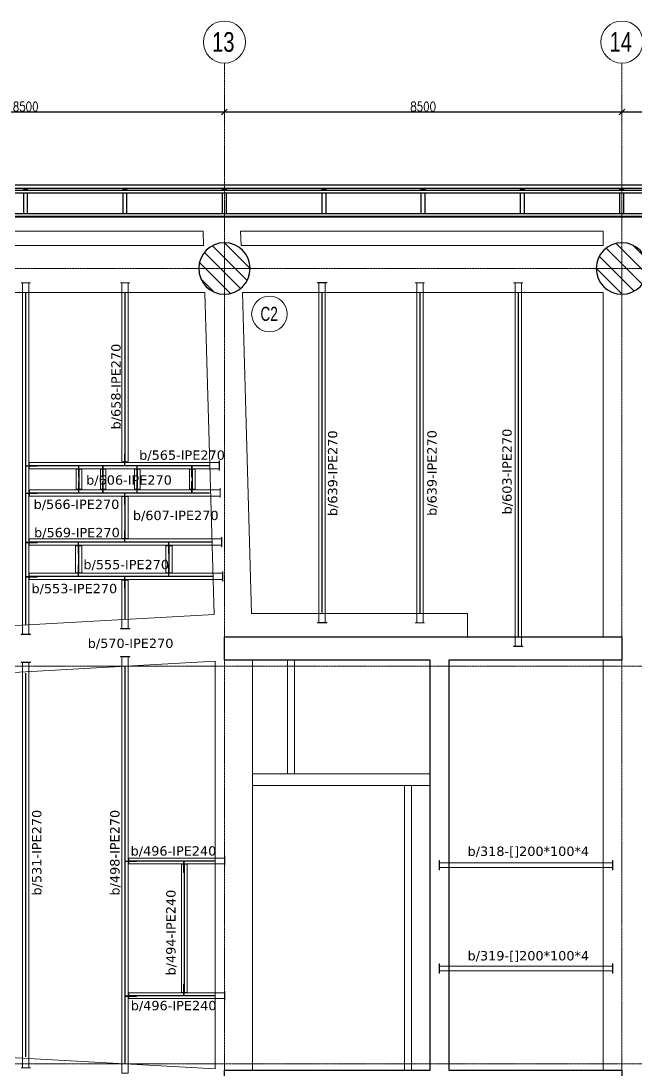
# Model space of a CAD drawing. Header units: millimetres. Extents: x -900 to 77706, y -21218 to 30789.
# Drawn here: x 51566 to 64718, y 8350 to 30789 of the extents above; entities that cross this region are included whole.
import ezdxf
from ezdxf.enums import TextEntityAlignment as Align

# ---------------------------------------------------------------- set-up
doc = ezdxf.new("R2010")
doc.units = ezdxf.units.MM
doc.header["$LTSCALE"] = 0.9
doc.linetypes.add('Grid Line', pattern=[3.33375, 1.905, -0.47625, 0.47625, -0.47625])
for name, color, linetype, lineweight in [('0-3', 250, 'Continuous', 5), ('A_ALMA', 255, 'Continuous', 5), ('E_COLUMNAS', 1, 'Continuous', 18), ('E_COLUMNAS-3', 1, 'Continuous', 35), ('E_COLUMNAS-4', 1, 'Continuous', 25), ('E_EJES', 8, 'Continuous', 9), ('E_EJES-1', 8, 'Grid Line', 9), ('E_MUROS-1', 2, 'Continuous', 25), ('E_TEXTO', 3, 'Continuous', 9), ('E_VIGAS', 5, 'Continuous', 9), ('E_VIGAS-1', 5, 'Continuous', 25), ('E_VIGAS-2', 10, 'Continuous', 25), ('P-PLATINA', 6, 'Continuous', 15), ('VIGAS_HCB', 253, 'Continuous', 15)]:
    doc.layers.add(name, color=color, linetype=linetype, lineweight=lineweight)
doc.layers.add('COTAS', color=8, linetype='Continuous')
doc.styles.add('Arial Narrow', font='', dxfattribs={"width": 0.85, "height": 0.3})
doc.styles.add('CNI_COTAS', font='romans.shx', dxfattribs={"width": 0.8})
doc.styles.add('Swis721 LtCn BT', font='swisscl.ttf', dxfattribs={"height": 0.42})
doc.styles.add('VERDANA', font='verdana.ttf')
doc.styles.get('Arial Narrow').set_extended_font_data('Arial Narrow')
doc.dimstyles.new('1.5', dxfattribs={"dimscale": 0, "dimtxt": 200, "dimasz": 120, "dimexe": 4, "dimexo": 4, "dimgap": 15, "dimtad": 1, "dimdec": 0, "dimzin": 4, "dimdsep": 46, "dimtxsty": 'CNI_COTAS', "dimblk": 'OBLIQUE', "dimcen": -0.09, "dimclrd": 256, "dimclrt": 3, "dimadec": 0, "dimazin": 0, "dimtfac": 1, "dimtdec": 0, "dimtmove": 2, "dimatfit": 0, "dimldrblk": 'OBLIQUE', "dimfxl": 0.05, "dimtolj": 1, "dimtzin": 0, "dimarcsym": 0})

# ---------------------------------------------------------------- blocks, each defined once
blk = doc.blocks.new('EST_SFM_VIGA-METALICA-SECCION-C - EST_SFM_VIGA-METALICA-UPN160-1604346-PLANTA DE PISO 12 N_E_ _48_55m')
at = {"layer": 'E_VIGAS-1'}
for p, q in [((30.11, 0.018), (-30.277, 0.018)), ((-30.272, -0.047), (30.104, -0.047))]:
    blk.add_line(p, q, dxfattribs=at)
blk = doc.blocks.new('EST_SFM_VIGA-METALICA-SECCION-C - EST_SFM_VIGA-METALICA-UPN100-1526554-PLANTA DE PISO 12 N_E_ _48_55m')
at = {"layer": 'E_VIGAS-2'}
for p, q in [((34.942, 0.018), (-34.929, 0.018)), ((-34.929, -0.032), (34.942, -0.032))]:
    blk.add_line(p, q, dxfattribs=at)
blk = doc.blocks.new('EST_SFM_VIGA-METALICA-SECCION-C - EST_SFM_VIGA-METALICA-UPN100-1526616-PLANTA DE PISO 12 N_E_ _48_55m')
at = {"layer": 'E_VIGAS-2'}
for p, q in [((34.044, 0.032), (-34.827, 0.032)), ((-34.827, -0.018), (34.044, -0.018))]:
    blk.add_line(p, q, dxfattribs=at)
blk = doc.blocks.new('DCTIB_CNI_EST_MOD-1A-FAC_0001_rvt-2-PLANTA DE PISO 12 N_E_ _48_55m')
at = {"layer": 'E_VIGAS-1'}
for p, q in [((-27.454, 167.859), (-27.426, 167.859)), ((-27.454, 167.858), (-27.454, 167.859)), ((-27.372, 167.858), (-27.454, 167.858)), ((-27.454, 167.83), (-27.454, 167.858)), ((-27.415, 167.864), (-27.415, 167.878)), ((-27.415, 167.859), (-27.415, 167.864)), ((-27.41, 167.878), (-27.41, 167.864)), ((-27.41, 167.864), (-27.41, 167.859)), ((-27.399, 167.859), (-27.372, 167.859)), ((-27.372, 167.859), (-27.372, 167.858)), ((-27.372, 167.83), (-27.372, 167.858)), ((-25.328, 167.859), (-25.3, 167.859)), ((-25.328, 167.858), (-25.328, 167.859)), ((-25.246, 167.858), (-25.328, 167.858)), ((-25.328, 167.83), (-25.328, 167.858)), ((-25.29, 167.864), (-25.29, 167.878)), ((-25.29, 167.859), (-25.29, 167.864)), ((-25.285, 167.878), (-25.285, 167.864)), ((-25.285, 167.864), (-25.285, 167.859)), ((-25.274, 167.859), (-25.246, 167.859)), ((-25.246, 167.859), (-25.246, 167.858)), ((-25.246, 167.83), (-25.246, 167.858)), ((-23.203, 167.859), (-23.175, 167.859)), ((-23.203, 167.858), (-23.203, 167.859)), ((-23.121, 167.858), (-23.203, 167.858)), ((-23.203, 167.83), (-23.203, 167.858)), ((-23.164, 167.864), (-23.164, 167.878)), ((-23.164, 167.859), (-23.164, 167.864)), ((-23.159, 167.878), (-23.159, 167.864)), ((-23.159, 167.864), (-23.159, 167.859)), ((-23.149, 167.859), (-23.121, 167.859)), ((-23.121, 167.859), (-23.121, 167.858)), ((-23.121, 167.83), (-23.121, 167.858)), ((-21.078, 167.858), (-21.078, 167.859)), ((-21.078, 167.859), (-21.05, 167.859)), ((-20.996, 167.858), (-21.078, 167.858)), ((-21.078, 167.858), (-21.078, 167.83)), ((-21.04, 167.864), (-21.04, 167.878)), ((-21.04, 167.859), (-21.04, 167.864)), ((-21.035, 167.878), (-21.035, 167.864)), ((-21.035, 167.864), (-21.035, 167.859)), ((-21.024, 167.859), (-20.996, 167.859)), ((-20.996, 167.859), (-20.996, 167.858)), ((-20.996, 167.858), (-20.996, 167.83)), ((-18.953, 167.859), (-18.925, 167.859)), ((-18.953, 167.858), (-18.953, 167.859)), ((-18.871, 167.858), (-18.953, 167.858)), ((-18.953, 167.83), (-18.953, 167.858)), ((-18.915, 167.864), (-18.915, 167.878)), ((-18.915, 167.859), (-18.915, 167.864)), ((-18.91, 167.878), (-18.91, 167.864)), ((-18.91, 167.864), (-18.91, 167.859)), ((-18.899, 167.859), (-18.871, 167.859)), ((-18.871, 167.859), (-18.871, 167.858)), ((-18.871, 167.83), (-18.871, 167.858)), ((-16.828, 167.859), (-16.8, 167.859)), ((-16.828, 167.858), (-16.828, 167.859)), ((-16.746, 167.858), (-16.828, 167.858)), ((-16.828, 167.83), (-16.828, 167.858)), ((-16.79, 167.864), (-16.79, 167.878)), ((-16.79, 167.859), (-16.79, 167.864)), ((-16.785, 167.878), (-16.785, 167.864)), ((-16.785, 167.864), (-16.785, 167.859)), ((-16.774, 167.859), (-16.746, 167.859)), ((-16.746, 167.859), (-16.746, 167.858)), ((-16.746, 167.83), (-16.746, 167.858)), ((-14.703, 167.859), (-14.675, 167.859)), ((-14.703, 167.858), (-14.703, 167.859)), ((-14.703, 167.858), (-14.621, 167.858)), ((-14.621, 167.858), (-14.703, 167.858)), ((-14.703, 167.83), (-14.703, 167.858)), ((-14.665, 167.864), (-14.665, 167.878)), ((-14.665, 167.859), (-14.665, 167.864)), ((-14.66, 167.878), (-14.66, 167.864)), ((-14.66, 167.864), (-14.66, 167.859)), ((-14.649, 167.859), (-14.621, 167.859)), ((-14.621, 167.859), (-14.621, 167.858)), ((-14.621, 167.83), (-14.621, 167.858)), ((-27.454, 167.33), (-27.454, 167.78)), ((-27.372, 167.33), (-27.372, 167.778)), ((-25.328, 167.33), (-25.328, 167.778)), ((-25.246, 167.33), (-25.246, 167.778)), ((-23.203, 167.33), (-23.203, 167.778)), ((-23.121, 167.33), (-23.121, 167.78)), ((-21.078, 167.778), (-21.078, 167.33)), ((-20.996, 167.778), (-20.996, 167.33)), ((-18.953, 167.33), (-18.953, 167.778)), ((-18.871, 167.33), (-18.871, 167.778)), ((-16.828, 167.33), (-16.828, 167.78)), ((-16.746, 167.33), (-16.746, 167.778)), ((-14.703, 167.33), (-14.703, 167.778)), ((-14.621, 167.33), (-14.621, 167.778)), ((-27.454, 167.26), (-27.454, 167.28)), ((-27.372, 167.26), (-27.454, 167.26)), ((-27.372, 167.26), (-27.372, 167.28)), ((-25.328, 167.263), (-25.328, 167.28)), ((-25.246, 167.263), (-25.328, 167.263)), ((-25.246, 167.263), (-25.246, 167.28)), ((-23.203, 167.263), (-23.203, 167.28)), ((-23.121, 167.263), (-23.203, 167.263)), ((-23.121, 167.263), (-23.121, 167.28)), ((-21.078, 167.28), (-21.078, 167.263)), ((-20.996, 167.263), (-21.078, 167.263)), ((-20.996, 167.28), (-20.996, 167.263)), ((-18.953, 167.263), (-18.953, 167.28)), ((-18.871, 167.263), (-18.953, 167.263)), ((-18.871, 167.263), (-18.871, 167.28)), ((-16.828, 167.263), (-16.828, 167.28)), ((-16.746, 167.263), (-16.828, 167.263)), ((-16.746, 167.263), (-16.746, 167.28)), ((-14.703, 167.263), (-14.703, 167.28)), ((-14.621, 167.263), (-14.703, 167.263)), ((-14.621, 167.263), (-14.621, 167.28))]:
    blk.add_line(p, q, dxfattribs=at)
for points, knots in [([(-27.415, 167.864), (-27.415, 167.863), (-27.415, 167.862), (-27.417, 167.86), (-27.419, 167.86), (-27.42, 167.859), (-27.421, 167.859), (-27.423, 167.859), (-27.424, 167.859), (-27.426, 167.859)], [0, 0, 0, 0, 0.285714, 0.428571, 0.571429, 0.678571, 0.732143, 0.785714, 1, 1, 1, 1]), ([(-27.426, 167.859), (-27.425, 167.859), (-27.423, 167.859), (-27.421, 167.859), (-27.419, 167.86), (-27.417, 167.86), (-27.415, 167.862), (-27.415, 167.863), (-27.415, 167.864)], [0, 0, 0, 0, 0.142857, 0.285714, 0.428571, 0.571429, 0.785714, 1, 1, 1, 1]), ([(-27.41, 167.864), (-27.41, 167.863), (-27.41, 167.862), (-27.408, 167.86), (-27.407, 167.86), (-27.405, 167.859), (-27.404, 167.859), (-27.402, 167.859), (-27.401, 167.859), (-27.399, 167.859)], [0, 0, 0, 0, 0.285714, 0.428571, 0.571429, 0.678571, 0.732143, 0.785714, 1, 1, 1, 1]), ([(-27.399, 167.859), (-27.4, 167.859), (-27.402, 167.859), (-27.404, 167.859), (-27.406, 167.86), (-27.408, 167.86), (-27.41, 167.862), (-27.41, 167.863), (-27.41, 167.864)], [0, 0, 0, 0, 0.142857, 0.285714, 0.428571, 0.571429, 0.785714, 1, 1, 1, 1]), ([(-25.29, 167.864), (-25.29, 167.863), (-25.29, 167.862), (-25.292, 167.86), (-25.293, 167.86), (-25.295, 167.859), (-25.296, 167.859), (-25.297, 167.859), (-25.299, 167.859), (-25.3, 167.859)], [0, 0, 0, 0, 0.285714, 0.428571, 0.571429, 0.678571, 0.732143, 0.785714, 1, 1, 1, 1]), ([(-25.3, 167.859), (-25.299, 167.859), (-25.298, 167.859), (-25.295, 167.859), (-25.293, 167.86), (-25.291, 167.86), (-25.29, 167.862), (-25.29, 167.863), (-25.29, 167.864)], [0, 0, 0, 0, 0.142857, 0.285714, 0.428571, 0.571429, 0.785714, 1, 1, 1, 1]), ([(-25.285, 167.864), (-25.285, 167.863), (-25.284, 167.862), (-25.283, 167.86), (-25.281, 167.86), (-25.28, 167.859), (-25.279, 167.859), (-25.277, 167.859), (-25.275, 167.859), (-25.274, 167.859)], [0, 0, 0, 0, 0.285714, 0.428571, 0.571429, 0.678571, 0.732143, 0.785714, 1, 1, 1, 1]), ([(-25.274, 167.859), (-25.275, 167.859), (-25.276, 167.859), (-25.279, 167.859), (-25.281, 167.86), (-25.283, 167.86), (-25.284, 167.862), (-25.285, 167.863), (-25.285, 167.864)], [0, 0, 0, 0, 0.142857, 0.285714, 0.428571, 0.571429, 0.785714, 1, 1, 1, 1]), ([(-23.164, 167.864), (-23.164, 167.863), (-23.165, 167.862), (-23.166, 167.86), (-23.168, 167.86), (-23.169, 167.859), (-23.17, 167.859), (-23.172, 167.859), (-23.174, 167.859), (-23.175, 167.859)], [0, 0, 0, 0, 0.285714, 0.428571, 0.571429, 0.678571, 0.732143, 0.785714, 1, 1, 1, 1]), ([(-23.175, 167.859), (-23.174, 167.859), (-23.173, 167.859), (-23.17, 167.859), (-23.168, 167.86), (-23.166, 167.86), (-23.165, 167.862), (-23.164, 167.863), (-23.164, 167.864)], [0, 0, 0, 0, 0.142857, 0.285714, 0.428571, 0.571429, 0.785714, 1, 1, 1, 1]), ([(-23.159, 167.864), (-23.159, 167.863), (-23.159, 167.862), (-23.157, 167.86), (-23.156, 167.86), (-23.154, 167.859), (-23.153, 167.859), (-23.152, 167.859), (-23.15, 167.859), (-23.149, 167.859)], [0, 0, 0, 0, 0.285714, 0.428571, 0.571429, 0.678571, 0.732143, 0.785714, 1, 1, 1, 1]), ([(-23.149, 167.859), (-23.15, 167.859), (-23.151, 167.859), (-23.154, 167.859), (-23.156, 167.86), (-23.158, 167.86), (-23.159, 167.862), (-23.159, 167.863), (-23.159, 167.864)], [0, 0, 0, 0, 0.142857, 0.285714, 0.428571, 0.571429, 0.785714, 1, 1, 1, 1]), ([(-21.05, 167.859), (-21.049, 167.859), (-21.048, 167.859), (-21.045, 167.859), (-21.043, 167.86), (-21.041, 167.86), (-21.04, 167.862), (-21.04, 167.863), (-21.04, 167.864)], [0, 0, 0, 0, 0.142857, 0.285714, 0.428571, 0.571429, 0.785714, 1, 1, 1, 1]), ([(-21.04, 167.864), (-21.04, 167.863), (-21.04, 167.862), (-21.042, 167.86), (-21.043, 167.86), (-21.045, 167.859), (-21.046, 167.859), (-21.047, 167.859), (-21.049, 167.859), (-21.05, 167.859)], [0, 0, 0, 0, 0.285714, 0.428571, 0.571429, 0.678571, 0.732143, 0.785714, 1, 1, 1, 1]), ([(-21.024, 167.859), (-21.025, 167.859), (-21.026, 167.859), (-21.029, 167.859), (-21.031, 167.86), (-21.033, 167.86), (-21.034, 167.862), (-21.035, 167.863), (-21.035, 167.864)], [0, 0, 0, 0, 0.142857, 0.285714, 0.428571, 0.571429, 0.785714, 1, 1, 1, 1]), ([(-21.035, 167.864), (-21.035, 167.863), (-21.034, 167.862), (-21.033, 167.86), (-21.031, 167.86), (-21.03, 167.859), (-21.029, 167.859), (-21.027, 167.859), (-21.025, 167.859), (-21.024, 167.859)], [0, 0, 0, 0, 0.285714, 0.428571, 0.571429, 0.678571, 0.732143, 0.785714, 1, 1, 1, 1]), ([(-18.915, 167.864), (-18.915, 167.863), (-18.915, 167.862), (-18.917, 167.86), (-18.918, 167.86), (-18.92, 167.859), (-18.921, 167.859), (-18.922, 167.859), (-18.924, 167.859), (-18.925, 167.859)], [0, 0, 0, 0, 0.285714, 0.428571, 0.571429, 0.678571, 0.732143, 0.785714, 1, 1, 1, 1]), ([(-18.925, 167.859), (-18.924, 167.859), (-18.923, 167.859), (-18.92, 167.859), (-18.918, 167.86), (-18.916, 167.86), (-18.915, 167.862), (-18.915, 167.863), (-18.915, 167.864)], [0, 0, 0, 0, 0.142857, 0.285714, 0.428571, 0.571429, 0.785714, 1, 1, 1, 1]), ([(-18.91, 167.864), (-18.91, 167.863), (-18.909, 167.862), (-18.908, 167.86), (-18.906, 167.86), (-18.905, 167.859), (-18.904, 167.859), (-18.902, 167.859), (-18.9, 167.859), (-18.899, 167.859)], [0, 0, 0, 0, 0.285714, 0.428571, 0.571429, 0.678571, 0.732143, 0.785714, 1, 1, 1, 1]), ([(-18.899, 167.859), (-18.9, 167.859), (-18.901, 167.859), (-18.904, 167.859), (-18.906, 167.86), (-18.908, 167.86), (-18.909, 167.862), (-18.91, 167.863), (-18.91, 167.864)], [0, 0, 0, 0, 0.142857, 0.285714, 0.428571, 0.571429, 0.785714, 1, 1, 1, 1]), ([(-16.79, 167.864), (-16.79, 167.863), (-16.79, 167.862), (-16.792, 167.86), (-16.793, 167.86), (-16.795, 167.859), (-16.796, 167.859), (-16.797, 167.859), (-16.799, 167.859), (-16.8, 167.859)], [0, 0, 0, 0, 0.285714, 0.428571, 0.571429, 0.678571, 0.732143, 0.785714, 1, 1, 1, 1]), ([(-16.8, 167.859), (-16.799, 167.859), (-16.798, 167.859), (-16.795, 167.859), (-16.793, 167.86), (-16.791, 167.86), (-16.79, 167.862), (-16.79, 167.863), (-16.79, 167.864)], [0, 0, 0, 0, 0.142857, 0.285714, 0.428571, 0.571429, 0.785714, 1, 1, 1, 1]), ([(-16.785, 167.864), (-16.785, 167.863), (-16.784, 167.862), (-16.783, 167.86), (-16.781, 167.86), (-16.78, 167.859), (-16.779, 167.859), (-16.777, 167.859), (-16.775, 167.859), (-16.774, 167.859)], [0, 0, 0, 0, 0.285714, 0.428571, 0.571429, 0.678571, 0.732143, 0.785714, 1, 1, 1, 1]), ([(-16.774, 167.859), (-16.775, 167.859), (-16.776, 167.859), (-16.779, 167.859), (-16.781, 167.86), (-16.783, 167.86), (-16.784, 167.862), (-16.785, 167.863), (-16.785, 167.864)], [0, 0, 0, 0, 0.142857, 0.285714, 0.428571, 0.571429, 0.785714, 1, 1, 1, 1]), ([(-14.665, 167.864), (-14.665, 167.863), (-14.665, 167.862), (-14.667, 167.86), (-14.668, 167.86), (-14.67, 167.859), (-14.671, 167.859), (-14.672, 167.859), (-14.674, 167.859), (-14.675, 167.859)], [0, 0, 0, 0, 0.2857143, 0.4285714, 0.5714286, 0.6785714, 0.7321429, 0.7857143, 0.971877, 0.971877, 0.971877, 0.971877]), ([(-14.675, 167.859), (-14.674, 167.859), (-14.673, 167.859), (-14.67, 167.859), (-14.668, 167.86), (-14.666, 167.86), (-14.665, 167.862), (-14.665, 167.863), (-14.665, 167.864)], [0, 0, 0, 0, 0.142857, 0.285714, 0.428571, 0.571429, 0.785714, 1, 1, 1, 1]), ([(-14.66, 167.864), (-14.66, 167.863), (-14.659, 167.862), (-14.658, 167.86), (-14.656, 167.86), (-14.655, 167.859), (-14.654, 167.859), (-14.652, 167.859), (-14.65, 167.859), (-14.649, 167.859)], [0, 0, 0, 0, 0.285714, 0.428571, 0.571429, 0.678571, 0.732143, 0.785714, 1, 1, 1, 1]), ([(-14.649, 167.859), (-14.65, 167.859), (-14.651, 167.859), (-14.654, 167.859), (-14.656, 167.86), (-14.658, 167.86), (-14.659, 167.862), (-14.66, 167.863), (-14.66, 167.864)], [0, 0, 0, 0, 0.142857, 0.285714, 0.428571, 0.571429, 0.785714, 1, 1, 1, 1])]:
    blk.add_open_spline(points, degree=3, knots=knots, dxfattribs=at)
for name, p in [('EST_SFM_VIGA-METALICA-SECCION-C - EST_SFM_VIGA-METALICA-UPN160-1604346-PLANTA DE PISO 12 N_E_ _48_55m', (-40.081, 167.925)), ('EST_SFM_VIGA-METALICA-SECCION-C - EST_SFM_VIGA-METALICA-UPN100-1526554-PLANTA DE PISO 12 N_E_ _48_55m', (-40.169, 167.812)), ('EST_SFM_VIGA-METALICA-SECCION-C - EST_SFM_VIGA-METALICA-UPN100-1526616-PLANTA DE PISO 12 N_E_ _48_55m', (-39.77, 167.298))]:
    blk.add_blockref(name, p, dxfattribs=at)
blk = doc.blocks.new('EST_SCM_COLUMNA-SECCION-CIRCULAR - EST_SCM_COLUMNA-CONCRETO-CIRCULAR_Ø_110cm-V48-PLANTA DE PISO 12 N_E_ _48_55m')
at = {"layer": 'E_COLUMNAS'}
h = blk.add_hatch(dxfattribs=at)
h.set_pattern_fill('FP_21', color=256, style=0, pattern_type=2)
h.set_pattern_definition([(135, (23.162, -166.162), (-0.15909903, -0.15909903), [])])
h.paths.add_polyline_path([(0.041, -0.548), (0.122, -0.536), (0.201, -0.512), (0.275, -0.476), (0.343, -0.43), (0.403, -0.374), (0.454, -0.31), (0.496, -0.239), (0.526, -0.162), (0.544, -0.082), (0.55, 0), (0.544, 0.082), (0.526, 0.162), (0.496, 0.239), (0.454, 0.31), (0.403, 0.374), (0.343, 0.43), (0.275, 0.476), (0.201, 0.512), (0.122, 0.536), (0.041, 0.548), (-0.041, 0.548), (-0.122, 0.536), (-0.201, 0.512), (-0.275, 0.476), (-0.343, 0.43), (-0.403, 0.374), (-0.454, 0.31), (-0.496, 0.239), (-0.526, 0.162), (-0.544, 0.082), (-0.55, 0), (-0.544, -0.082), (-0.526, -0.162), (-0.496, -0.239), (-0.454, -0.31), (-0.403, -0.374), (-0.343, -0.43), (-0.275, -0.476), (-0.201, -0.512), (-0.122, -0.536), (-0.041, -0.548)])
at = {"layer": 'E_COLUMNAS-4'}
for start, end in [(0, 180), (180, 0)]:
    blk.add_arc((0, 0), 0.55, start, end, dxfattribs=at)
blk = doc.blocks.new('EST_SCM_COLUMNA-SECCION-CIRCULAR - EST_SCM_COLUMNA-CONCRETO-CIRCULAR_Ø_110cm-V49-PLANTA DE PISO 12 N_E_ _48_55m')
at = {"layer": 'E_COLUMNAS'}
h = blk.add_hatch(dxfattribs=at)
h.set_pattern_fill('FP_22', color=256, style=0, pattern_type=2)
h.set_pattern_definition([(135, (14.662, -166.162), (-0.15909903, -0.15909903), [])])
h.paths.add_polyline_path([(0.041, -0.548), (0.122, -0.536), (0.201, -0.512), (0.275, -0.476), (0.343, -0.43), (0.403, -0.374), (0.454, -0.31), (0.496, -0.239), (0.526, -0.162), (0.544, -0.082), (0.55, 0), (0.544, 0.082), (0.526, 0.162), (0.496, 0.239), (0.454, 0.31), (0.403, 0.374), (0.343, 0.43), (0.275, 0.476), (0.201, 0.512), (0.122, 0.536), (0.041, 0.548), (-0.041, 0.548), (-0.122, 0.536), (-0.201, 0.512), (-0.275, 0.476), (-0.343, 0.43), (-0.403, 0.374), (-0.454, 0.31), (-0.496, 0.239), (-0.526, 0.162), (-0.544, 0.082), (-0.55, 0), (-0.544, -0.082), (-0.526, -0.162), (-0.496, -0.239), (-0.454, -0.31), (-0.403, -0.374), (-0.343, -0.43), (-0.275, -0.476), (-0.201, -0.512), (-0.122, -0.536), (-0.041, -0.548)])
at = {"layer": 'E_COLUMNAS-4'}
for start, end in [(0, 180), (180, 0)]:
    blk.add_arc((0, 0), 0.55, start, end, dxfattribs=at)
blk = doc.blocks.new('Grid - CNI_NOMBRE EJES-372759-PLANTA DE PISO 12 N_E_ _48_55m')
at = {"layer": 'E_EJES'}
blk.add_circle((0, 0), 0.003, dxfattribs=at)
blk = doc.blocks.new('CNI_TAG COLUMNAS CONCRETO MARCA - CNI_COLUMNA CONCRETO-582370-PLANTA DE PISO 12 N_E_ _48_55m')
at = {"layer": 'E_TEXTO'}
for start, end in [(360, 180), (180, 360)]:
    blk.add_arc((0.00026, -0.00015), 0.00254, start, end, dxfattribs=at)
blk = doc.blocks.new('_Oblique')
at = {"color": 0, "linetype": 'ByBlock', "lineweight": -2}
blk.add_line((-0.5, -0.5), (0.5, 0.5), dxfattribs=at)
blk = doc.blocks.new('*D436')
at = {"layer": 'COTAS', "lineweight": -2, "transparency": 16777216}
blk.add_line((47416, 28844), (55916, 28844), dxfattribs=at)
at = {"layer": 'Defpoints', "color": 0, "transparency": 16777216}
for p in [(47416, 28844), (55916, 28844), (55916, 28844)]:
    blk.add_point(p, dxfattribs=at)
at = {"layer": 'COTAS', "lineweight": -2, "transparency": 16777216, "xscale": 120, "yscale": 120, "zscale": 120, "rotation": 180}
blk.add_blockref('_Oblique', (47416, 28844), dxfattribs=at)
at = {"layer": 'COTAS', "lineweight": -2, "transparency": 16777216, "xscale": 120, "yscale": 120, "zscale": 120}
blk.add_blockref('_Oblique', (55916, 28844), dxfattribs=at)
at = {"layer": 'COTAS', "color": 3, "transparency": 16777216, "insert": (51666, 28959), "char_height": 200, "attachment_point": 5, "style": 'CNI_COTAS'}
blk.add_mtext('\\A1;8500', dxfattribs=at)
blk = doc.blocks.new('*D437')
at = {"layer": 'COTAS', "lineweight": -2, "transparency": 16777216}
blk.add_line((55916, 28844), (64416, 28844), dxfattribs=at)
at = {"layer": 'Defpoints', "color": 0, "transparency": 16777216}
for p in [(55916, 28844), (64416, 28844), (64416, 28844)]:
    blk.add_point(p, dxfattribs=at)
at = {"layer": 'COTAS', "lineweight": -2, "transparency": 16777216, "xscale": 120, "yscale": 120, "zscale": 120, "rotation": 180}
blk.add_blockref('_Oblique', (55916, 28844), dxfattribs=at)
at = {"layer": 'COTAS', "lineweight": -2, "transparency": 16777216, "xscale": 120, "yscale": 120, "zscale": 120}
blk.add_blockref('_Oblique', (64416, 28844), dxfattribs=at)
at = {"layer": 'COTAS', "color": 3, "transparency": 16777216, "insert": (60166, 28959), "char_height": 200, "attachment_point": 5, "style": 'CNI_COTAS'}
blk.add_mtext('\\A1;8500', dxfattribs=at)
blk = doc.blocks.new('*D438')
at = {"layer": 'COTAS', "lineweight": -2, "transparency": 16777216}
blk.add_line((64416, 28844), (72916, 28844), dxfattribs=at)
at = {"layer": 'Defpoints', "color": 0, "transparency": 16777216}
for p in [(64416, 28844), (72916, 28844), (72916, 28844)]:
    blk.add_point(p, dxfattribs=at)
at = {"layer": 'COTAS', "lineweight": -2, "transparency": 16777216, "xscale": 120, "yscale": 120, "zscale": 120, "rotation": 180}
blk.add_blockref('_Oblique', (64416, 28844), dxfattribs=at)
at = {"layer": 'COTAS', "lineweight": -2, "transparency": 16777216, "xscale": 120, "yscale": 120, "zscale": 120}
blk.add_blockref('_Oblique', (72916, 28844), dxfattribs=at)
at = {"layer": 'COTAS', "color": 3, "transparency": 16777216, "insert": (68666, 28959), "char_height": 200, "attachment_point": 5, "style": 'CNI_COTAS'}
blk.add_mtext('\\A1;8500', dxfattribs=at)

msp = doc.modelspace()

# ---------------------------------------------------------------- linework, layer by layer
at = {"layer": 'A_ALMA'}
for p, q in [((51662.6, 17892.6), (51662.6, 24980)), ((51669.2, 17892.6), (51669.2, 24980)), ((53786.6, 21365.2), (53786.6, 24980)), ((53793.2, 21365.2), (53793.2, 24980)), ((58002.7, 18145.1), (58002.7, 24985)), ((58009.3, 18145.1), (58009.3, 24985)), ((60092.7, 18140.1), (60092.7, 24980)), ((60099.3, 18140.1), (60099.3, 24980)), ((62196, 17640.2), (62196, 24980)), ((62202.6, 17640.2), (62202.6, 24980)), ((51744.5, 21291), (55595.1, 21291)), ((51744.5, 21284.4), (55595.1, 21284.4)), ((52803, 20780.2), (52803, 21210.2)), ((52809.2, 20780.2), (52809.2, 21210.2)), ((53320.2, 20780.2), (53320.2, 21210.2)), ((53326.4, 20780.2), (53326.4, 21210.2)), ((54051.8, 20780.2), (54051.8, 21210.2)), ((54058, 20780.2), (54058, 21210.2)), ((55225.3, 20780.2), (55225.3, 21210.2)), ((55231.5, 20780.2), (55231.5, 21210.2)), ((51744.5, 20706), (55595.1, 20706)), ((51744.5, 20699.4), (55595.1, 20699.4)), ((53786.6, 19730.9), (53786.6, 20625.2)), ((53793.2, 19730.9), (53793.2, 20625.2)), ((51744.5, 19656.7), (55641.7, 19656.7)), ((51744.5, 19650.1), (55641.7, 19650.1)), ((52795.3, 18995.9), (52795.3, 19575.9)), ((52801.9, 18995.9), (52801.9, 19575.9)), ((54730.3, 18995.9), (54730.3, 19575.9)), ((54736.9, 18995.9), (54736.9, 19575.9)), ((51744.5, 18921.7), (55662.7, 18921.7)), ((51744.5, 18915.1), (55662.7, 18915.1)), ((53787.6, 18011), (53787.6, 18840.8)), ((53794.2, 18011), (53794.2, 18840.8)), ((51662.7, 8652.4), (51662.7, 16848.9)), ((51669.3, 8652.4), (51669.3, 16848.9)), ((53787.7, 8511.4), (53787.7, 16989.4)), ((53794.3, 8511.4), (53794.3, 16989.4)), ((53868.5, 12843.3), (55707, 12843.3)), ((53868.5, 12837.1), (55707, 12837.1)), ((55052.9, 10028.4), (55052.9, 12770.2)), ((55059.1, 10028.4), (55059.1, 12767.5)), ((53868.5, 9961.1), (55707, 9961.1)), ((53868.5, 9954.9), (55707, 9954.9))]:
    msp.add_line(p, q, dxfattribs=at)
at = {"layer": 'E_EJES-1'}
for p, q in [((55916, -4561.2), (55916, 29888.7)), ((64416, -4561.2), (64416, 29888.7)), ((0, 25500), (76806, 25500)), ((0, 17000), (76806, 17000)), ((0, 8500), (76806, 8500))]:
    msp.add_line(p, q, dxfattribs=at)
at = {"layer": 'E_MUROS-1'}
msp.add_lwpolyline([(64416.1, 17630.2), (64416.1, 17130.2), (60716.2, 17130.2), (60716.2, 8370.2), (64416.1, 8370.2), (64416.1, 7870.2), (55916.1, 7870.2), (55916.1, 8370.2), (60316.2, 8370.2), (60316.2, 17130.2), (55916.1, 17130.2), (55916.1, 17630.2)], close=True, dxfattribs=at)
at = {"layer": 'E_VIGAS', "color": 30, "true_color": 0xf26722}
for p, q in [((64017.2, 17622.6), (64017.2, 24990)), ((64017.2, 8370.2), (64017.2, 17120.3)), ((60316.2, 14697.9), (56516.2, 14697.9)), ((60316.2, 14447.9), (56516.2, 14447.9)), ((59768.1, 14447.9), (59767.9, 8367.9)), ((59918.1, 14447.9), (59917.9, 8367.9))]:
    msp.add_line(p, q, dxfattribs=at)
for points in [[(11017, 26595.9), (11017, -1095.9), (66817.2, -1095.8), (66817.1, 26595.9)], [(47717, 25990), (47717, 26295.9), (55462.2, 26295.9), (55470.9, 25990)], [(56271.2, 25990), (64017.2, 25990), (64017.2, 26295.9), (56262.5, 26295.9)], [(47717, 24990), (47717, 17662.7), (55695.8, 18107), (55499.4, 24990)]]:
    msp.add_lwpolyline(points, close=True, dxfattribs=at)
for points in [[(64017.2, 24990), (56299.8, 24990), (56495.5, 18130.1), (61117, 18130.1), (61117, 17632.5)], [(55717, 17106.6), (47717, 16661.1), (47717, 8840.8), (55717, 8393.9), (55717, 17106.6)], [(55917.1, 17130.2), (56517, 17130.2), (56517, 8370.2), (56517, 8370.2)], [(57416.1, 17127.8), (57416.1, 14697.9), (57266.1, 14697.9), (57266.1, 17127.8)]]:
    msp.add_lwpolyline(points, dxfattribs=at)
at = {"layer": 'P-PLATINA'}
for points in [[(53776.6, 21535), (53786.6, 21535), (53786.6, 21291), (53776.6, 21291)], [(51670.3, 21284.4), (51670.3, 21274.4), (51914.3, 21274.4), (51914.3, 21284.4)], [(52793, 21040.4), (52803, 21040.4), (52803, 21284.4), (52793, 21284.4)], [(53310.2, 21040.4), (53320.2, 21040.4), (53320.2, 21284.4), (53310.2, 21284.4)], [(54041.8, 21040.4), (54051.8, 21040.4), (54051.8, 21284.4), (54041.8, 21284.4)], [(55215.3, 21040.4), (55225.3, 21040.4), (55225.3, 21284.4), (55215.3, 21284.4)], [(52793, 20950), (52803, 20950), (52803, 20706), (52793, 20706)], [(53310.2, 20950), (53320.2, 20950), (53320.2, 20706), (53310.2, 20706)], [(54041.8, 20950), (54051.8, 20950), (54051.8, 20706), (54041.8, 20706)], [(55215.3, 20950), (55225.3, 20950), (55225.3, 20706), (55215.3, 20706)], [(51670.3, 20699.4), (51670.3, 20689.4), (51914.3, 20689.4), (51914.3, 20699.4)], [(53776.6, 20455.4), (53786.6, 20455.4), (53786.6, 20699.4), (53776.6, 20699.4)], [(53776.6, 19900.7), (53786.6, 19900.7), (53786.6, 19656.7), (53776.6, 19656.7)], [(51670.3, 19650.1), (51670.3, 19640.1), (51914.3, 19640.1), (51914.3, 19650.1)], [(52785.3, 19406.1), (52795.3, 19406.1), (52795.3, 19650.1), (52785.3, 19650.1)], [(54720.3, 19406.1), (54730.3, 19406.1), (54730.3, 19650.1), (54720.3, 19650.1)], [(52785.3, 19165.7), (52795.3, 19165.7), (52795.3, 18921.7), (52785.3, 18921.7)], [(54720.3, 19165.7), (54730.3, 19165.7), (54730.3, 18921.7), (54720.3, 18921.7)], [(51670.3, 18915.1), (51670.3, 18905.1), (51914.3, 18905.1), (51914.3, 18915.1)], [(53777.6, 18915.1), (53787.6, 18915.1), (53787.6, 18671.1), (53777.6, 18671.1)], [(54038.3, 12837.1), (54038.3, 12827.1), (53794.3, 12827.1), (53794.3, 12837.1)], [(55042.9, 12593.1), (55052.9, 12593.1), (55052.9, 12837.1), (55042.9, 12837.1)], [(55042.9, 10205.1), (55052.9, 10205.1), (55052.9, 9961.1), (55042.9, 9961.1)], [(54038.3, 9954.9), (54038.3, 9944.9), (53794.3, 9944.9), (53794.3, 9954.9)]]:
    msp.add_lwpolyline(points, close=True, dxfattribs=at)
at = {"layer": 'VIGAS_HCB', "color": 8}
for points in [[(51765.9, 25196), (51565.9, 25196), (51565.9, 25190), (51765.9, 25190)], [(53890.9, 25196), (53690.9, 25196), (53690.9, 25190), (53890.9, 25190)], [(58106, 25201), (57906, 25201), (57906, 25195), (58106, 25195)], [(60196, 25196), (59996, 25196), (59996, 25190), (60196, 25190)], [(62299.4, 25196), (62099.4, 25196), (62099.4, 25190), (62299.4, 25190)], [(55805.1, 21387.7), (55805.1, 21187.7), (55811.1, 21187.7), (55811.1, 21387.7)], [(55821.8, 20803.4), (55821.8, 20603.4), (55827.8, 20603.4), (55827.8, 20803.4)], [(55851.7, 19753.4), (55851.7, 19553.4), (55857.7, 19553.4), (55857.7, 19753.4)], [(55872.7, 19018.4), (55872.7, 18818.4), (55878.7, 18818.4), (55878.7, 19018.4)], [(53890.9, 17804.2), (53690.9, 17804.2), (53690.9, 17798.2), (53890.9, 17798.2)], [(58106, 17935.1), (57906, 17935.1), (57906, 17929.1), (58106, 17929.1)], [(60196, 17930.1), (59996, 17930.1), (59996, 17924.1), (60196, 17924.1)], [(51765.9, 17682.6), (51565.9, 17682.6), (51565.9, 17676.6), (51765.9, 17676.6)], [(62299.3, 17430.2), (62099.3, 17430.2), (62099.3, 17424.2), (62299.3, 17424.2)], [(51766, 17087.1), (51566, 17087.1), (51566, 17081.1), (51766, 17081.1)], [(53891, 17205.4), (53691, 17205.4), (53691, 17199.4), (53891, 17199.4)], [(55917, 12948.8), (55917, 12748.8), (55923, 12748.8), (55923, 12948.8)], [(55917, 10058.6), (55917, 9858.6), (55923, 9858.6), (55923, 10058.6)], [(51766, 8420.2), (51566, 8420.2), (51566, 8414.2), (51766, 8414.2)]]:
    msp.add_lwpolyline(points, close=True, dxfattribs=at)
at = {"layer": 'VIGAS_HCB'}
for points in [[(51598.4, 25190), (51733.4, 25190), (51733.4, 17682.6), (51598.4, 17682.6)], [(53723.4, 21365.2), (53858.4, 21365.2), (53858.4, 25190), (53723.4, 25190)], [(57938.5, 17935.1), (58073.5, 17935.1), (58073.5, 25195), (57938.5, 25195)], [(60028.5, 17930.1), (60163.5, 17930.1), (60163.5, 25190), (60028.5, 25190)], [(62131.8, 17430.2), (62266.8, 17430.2), (62266.9, 25190), (62131.9, 25190)], [(55805.1, 21220.2), (51743.4, 21220.2), (51743.4, 21355.2), (55805.1, 21355.2)], [(52746.1, 20780.4), (52866.1, 20780.4), (52866.1, 21210.2), (52746.1, 21210.2)], [(53263.4, 20780.5), (53383.4, 20780.5), (53383.4, 21210.2), (53263.4, 21210.2)], [(53995, 20780.6), (54115, 20780.6), (54115, 21210.2), (53995, 21210.2)], [(55168.5, 20780.8), (55288.5, 20780.8), (55288.5, 21210.2), (55168.5, 21210.2)], [(55821.8, 20635.9), (51744.5, 20635.2), (51744.5, 20770.2), (55821.8, 20770.9)], [(53723.4, 19730.9), (53858.4, 19730.9), (53858.4, 20625.6), (53723.4, 20625.6)], [(51743.4, 19720.9), (55851.7, 19720.9), (55851.7, 19585.9), (51743.4, 19585.9)], [(52731.1, 18995.9), (52866.1, 18995.9), (52866.1, 19575.9), (52731.1, 19575.9)], [(54666.1, 19575.9), (54801.1, 19575.9), (54801.1, 18995.9), (54666.1, 18995.9)], [(51743.4, 18850.9), (55872.7, 18850.9), (55872.7, 18985.9), (51743.4, 18985.9)], [(53723.4, 17804.2), (53858.4, 17804.2), (53858.4, 18840.9), (53723.4, 18840.9)], [(51598.5, 8420.2), (51733.5, 8420.2), (51733.5, 17081.1), (51598.5, 17081.1)], [(53723.5, 17199.4), (53858.5, 17199.4), (53858.5, 8301.4), (53723.5, 8301.4)], [(55917, 12780.2), (53868.5, 12780.2), (53868.5, 12900.2), (55917, 12900.2)], [(60510.4, 12850), (60510.4, 12650), (60516.4, 12650), (60516.4, 12850)], [(64217.4, 12700), (60928.9, 12700), (60516.4, 12700), (60516.4, 12800), (64217.4, 12800)], [(64217.4, 12850), (64217.4, 12650), (64223.4, 12650), (64223.4, 12850)], [(54996.1, 10028.4), (55116.1, 10028.4), (55116.1, 12770.2), (54996.1, 12770.2)], [(60510.2, 10640.2), (60510.2, 10440.2), (60516.2, 10440.2), (60516.2, 10640.2)], [(64217.2, 10490.2), (60928.7, 10490.2), (60516.2, 10490.2), (60516.2, 10590.2), (64217.2, 10590.2)], [(64217.2, 10640.2), (64217.2, 10440.2), (64223.2, 10440.2), (64223.2, 10640.2)], [(55917, 9898.6), (53868.5, 9898.5), (53868.5, 10018.5), (55917, 10018.6)]]:
    msp.add_lwpolyline(points, close=True, dxfattribs=at)

# ---------------------------------------------------------------- block references
at = {"layer": '0-3', "xscale": 999.9999999999933, "yscale": 999.9999999999933, "zscale": 999.9999999999933}
msp.add_blockref('DCTIB_CNI_EST_MOD-1A-FAC_0001_rvt-2-PLANTA DE PISO 12 N_E_ _48_55m', (79078.1, -140662.4), dxfattribs=at)
at = {"layer": 'E_COLUMNAS-3', "xscale": 999.9999999999933, "yscale": 999.9999999999933, "zscale": 999.9999999999933}
for name, p in [('EST_SCM_COLUMNA-SECCION-CIRCULAR - EST_SCM_COLUMNA-CONCRETO-CIRCULAR_Ø_110cm-V48-PLANTA DE PISO 12 N_E_ _48_55m', (55916, 25500)), ('EST_SCM_COLUMNA-SECCION-CIRCULAR - EST_SCM_COLUMNA-CONCRETO-CIRCULAR_Ø_110cm-V49-PLANTA DE PISO 12 N_E_ _48_55m', (64416, 25500))]:
    msp.add_blockref(name, p, dxfattribs=at)
at = {"layer": 'E_EJES', "xscale": 149999.9999999989, "yscale": 149999.9999999989, "zscale": 149999.9999999989}
for p in [(55916, 30338.7), (64416, 30338.7)]:
    msp.add_blockref('Grid - CNI_NOMBRE EJES-372759-PLANTA DE PISO 12 N_E_ _48_55m', p, dxfattribs=at)
at = {"layer": 'E_TEXTO', "xscale": 149999.9999999989, "yscale": 149999.9999999989, "zscale": 149999.9999999989}
msp.add_blockref('CNI_TAG COLUMNAS CONCRETO MARCA - CNI_COLUMNA CONCRETO-582370-PLANTA DE PISO 12 N_E_ _48_55m', (56840.3, 24549), dxfattribs=at)

# ---------------------------------------------------------------- texts
at = {"layer": 'E_EJES', "char_height": 420, "width": 625.316, "attachment_point": 1, "style": 'Swis721 LtCn BT'}
for s, insert in [('13', (55652.5, 30551.3)), ('14', (64152.5, 30551.3))]:
    msp.add_mtext(s, dxfattribs=dict(at, insert=insert))
at = {"layer": 'E_TEXTO', "style": 'VERDANA'}
for s, p in [('b/318-[]200*100*4', (62414.7, 12945.3)), ('b/319-[]200*100*4', (62414.7, 10712.8))]:
    msp.add_text(s, height=200, dxfattribs=at).set_placement(p, align=Align.CENTER)
at = {"layer": 'E_TEXTO', "attachment_point": 1}
for s, insert, char_height, width, style in [('C2', (56686.1, 24680.2), 300, 459.968, 'Arial Narrow'), ('b/496-IPE240', (53910, 13152.7), 200, 1206.139, 'VERDANA'), ('b/496-IPE240', (53913.4, 9848.4), 200, 1206.139, 'VERDANA')]:
    msp.add_mtext(s, dxfattribs=dict(at, insert=insert, char_height=char_height, width=width, style=style))
at = {"layer": 'E_TEXTO', "char_height": 200, "attachment_point": 1, "style": 'VERDANA'}
for s, insert, width, rotation in [('b/658-IPE270', (53495.6, 22059.5), 1206.139, 90), ('b/639-IPE270', (58129.6, 20207), 1206.139, 90), ('b/639-IPE270', (60253.6, 20211.9), 1206.139, 90), ('b/603-IPE270', (61858.9, 20244.3), 1206.139, 90), ('b/565-IPE270', (54093, 21611.3), 1206.139, 0.0001), ('b/606-IPE270', (52959, 21079.5), 1867.639, 0.0001), ('b/566-IPE270', (51836.3, 20560.3), 1206.139, 0.0001), ('b/607-IPE270', (53957.8, 20322.9), 1206.139, 0.0001), ('b/569-IPE270', (51845.5, 19956.4), 1206.139, 0.0001), ('b/555-IPE270', (52899.7, 19272.7), 1206.139, 0.0001), ('b/553-IPE270', (51790.1, 18759.9), 1206.139, 0.0001), ('b/570-IPE270', (52992.8, 17589.5), 1206.139, 0.0001), ('b/531-IPE270', (51802.2, 12098.1), 1206.139, 90), ('b/498-IPE270', (53472.5, 12098.1), 1206.139, 90), ('b/494-IPE240', (54670.4, 10391.2), 1206.139, 90)]:
    msp.add_mtext(s, dxfattribs=dict(at, insert=insert, width=width, rotation=rotation))

# ---------------------------------------------------------------- dimensions: what is measured, and where the dimension line sits
at = {"layer": 'COTAS'}
for base, p1, p2, picture, middle in [((55916, 28844.4), (47416, 28844.4), (55916, 28844.4), '*D436', (51666, 28959.4)), ((64416, 28844.4), (55916, 28844.4), (64416, 28844.4), '*D437', (60166, 28959.4)), ((72916, 28844.4), (64416, 28844.4), (72916, 28844.4), '*D438', (68666, 28959.4))]:
    dim = msp.add_linear_dim(base=base, p1=p1, p2=p2, dimstyle='1.5', override={"dimscale": 1}, dxfattribs=at)
    dim.commit()
    dim.dimension.update_dxf_attribs({"geometry": picture, "text_midpoint": middle})

doc.saveas('drawing.dxf')
